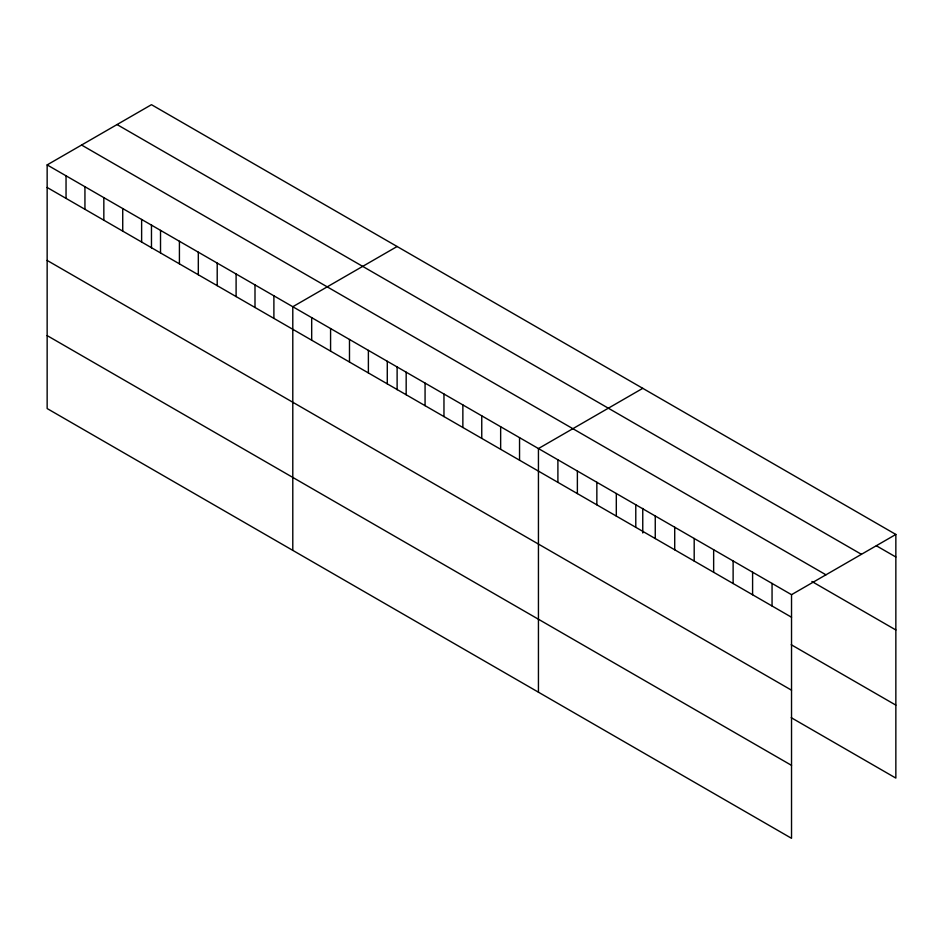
<?xml version="1.0" encoding="UTF-8"?>
<svg xmlns="http://www.w3.org/2000/svg" width="943" height="943" viewBox="0 0 943 943"><rect width="100%" height="100%" fill="white"/><g stroke="black" fill="none" stroke-linecap="round" stroke-linejoin="round"><path stroke-width="1.41" d="M47.15 164.907L791.531 594.679L791.531 838.315L47.15 408.555L47.15 164.907L151.469 104.685L895.85 534.445L895.85 778.093L791.212 717.67M397.121 246.5L292.79 306.734L292.79 550.37M642.761 388.327L538.441 448.562L538.441 692.197M791.531 594.679L895.85 534.445M876.377 545.773L895.85 557.007M117.05 124.559L861.419 554.319M81.581 145.033L825.95 574.806M811.888 581.489L895.85 629.971M47.15 187.48L791.531 617.241M791.212 644.717L895.85 705.128M47.15 260.433L791.531 690.193M47.15 335.602L791.531 765.362M772.058 583.434L772.058 605.995M752.597 572.201L752.597 594.762M733.124 560.955L733.124 583.517M713.651 549.722L713.651 572.283M694.189 538.477L694.189 561.038M674.716 527.231L674.716 549.804M655.255 515.998L655.255 538.559M642.761 508.418L642.761 532.995M635.782 504.753L635.782 527.326M616.309 493.519L616.309 516.08M596.848 482.274L596.848 504.835M577.375 471.04L577.375 493.602M557.902 459.795L557.902 482.356M519.546 437.646L519.546 460.208M500.65 426.743L500.65 449.304M481.755 415.828L481.755 438.389M462.86 404.924L462.86 427.485M443.964 394.009L443.964 416.57M425.069 383.106L425.069 405.667M406.174 372.19L406.174 394.752M397.121 366.603L397.121 389.73M387.278 361.287L387.278 383.848M368.383 350.372L368.383 372.933M349.488 339.468L349.488 362.029M330.58 328.553L330.58 351.114M311.685 317.65L311.685 340.211M273.894 295.831L273.894 318.392M254.999 284.916L254.999 307.477M236.104 274.012L236.104 296.573M217.208 263.097L217.208 285.658M198.313 252.194L198.313 274.755M179.418 241.278L179.418 263.84M160.522 230.375L160.522 252.936M151.469 224.776L151.469 247.903M141.627 219.46L141.627 242.021M122.731 208.556L122.731 231.118M103.836 197.641L103.836 220.202M84.941 186.738L84.941 209.299M66.045 175.822L66.045 198.384"/></g></svg>
